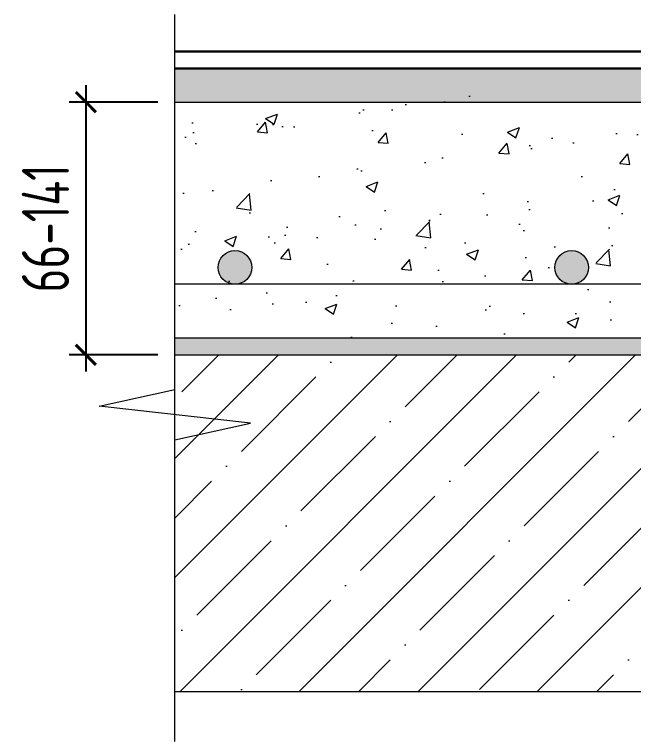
# Model space of a CAD drawing. Header units: millimetres. Extents: x -542032 to 558829, y -28615 to 266565.
# Drawn here: x -522982 to -521144, y 18447 to 20605 of the extents above; entities that cross this region are included whole.
import ezdxf

# ---------------------------------------------------------------- set-up
doc = ezdxf.new("R2010")
doc.units = ezdxf.units.MM
doc.layers.add('АР_Перегородки кирпич штрих', color=7, linetype='Continuous')
doc.layers.add('АР_Плита', color=220, linetype='Continuous')
for name, color, linetype, lineweight in [('АР_Размеры дверей', 15, 'Continuous', 0), ('АР_Тонкие', 250, 'Continuous', 0), ('АР_Штриховка', 252, 'Continuous', 0)]:
    doc.layers.add(name, color=color, linetype=linetype, lineweight=lineweight)
doc.styles.add('ISOCPEUR', font='isocpeur.ttf', dxfattribs={"width": 0.7})
doc.dimstyles.new('R_50', dxfattribs={"dimtxt": 140, "dimasz": 60, "dimexe": 50, "dimexo": 50, "dimgap": 50, "dimtad": 1, "dimdec": 0, "dimrnd": 5, "dimzin": 0, "dimdsep": 46, "dimtxsty": 'ISOCPEUR', "dimblk": 'ARCHTICK', "dimcen": 50, "dimdle": 50, "dimclrd": 256, "dimclre": 256, "dimclrt": 256, "dimadec": 0, "dimazin": 0, "dimtfac": 2, "dimtdec": 0, "dimtofl": 0, "dimtmove": 1, "dimatfit": 3, "dimfxl": 1, "dimtvp": 3, "dimtfill": 1, "dimtolj": 1, "dimtzin": 0, "dimarcsym": 0})

# ---------------------------------------------------------------- blocks, each defined once
blk = doc.blocks.new('*U34')
at = {"color": 8}
blk.add_lwpolyline([(0, -6.506), (0, 2.443), (2.25, 2.943), (-2.25, 3.443), (0, 3.943), (0, 15.068)], dxfattribs=at)
blk = doc.blocks.new('Арматура_D-10')
at = {"layer": 'АР_Перегородки кирпич штрих', "transparency": 33554687}
h = blk.add_hatch(color=256, dxfattribs=at)
h.set_gradient(color2=(0, 0, 0), tint=1, name='SPHERICAL')
h.paths.add_polyline_path([(-59078.57, 235102.41, 1), (-59088.57, 235102.41, 1)])
at = {"layer": 'АР_Тонкие'}
blk.add_circle((-59083.57, 235102.41), 5, dxfattribs=at)
blk = doc.blocks.new('_ArchTick')
at = {"color": 0, "linetype": 'ByBlock', "const_width": 0.15}
blk.add_lwpolyline([(-0.5, -0.5), (0.5, 0.5)], dxfattribs=at)
blk = doc.blocks.new('*D127')
at = {"layer": 'Defpoints', "color": 0, "transparency": 16777216}
for p in [(-522506.5, 20344.8), (-522770.6, 19594.8), (-522506.5, 19594.8)]:
    blk.add_point(p, dxfattribs=at)
at = {"layer": 'АР_Размеры дверей', "lineweight": -2, "transparency": 16777216}
for p, q in [((-522770.6, 20394.8), (-522770.6, 19544.8)), ((-522556.5, 20344.8), (-522820.6, 20344.8)), ((-522556.5, 19594.8), (-522820.6, 19594.8))]:
    blk.add_line(p, q, dxfattribs=at)
at = {"layer": 'АР_Размеры дверей', "lineweight": -2, "transparency": 16777216, "xscale": 60, "yscale": 60, "zscale": 60}
for p, rotation in [((-522770.6, 20344.8), 90), ((-522770.6, 19594.8), 270)]:
    blk.add_blockref('_ArchTick', p, dxfattribs=dict(at, rotation=rotation))
at = {"layer": 'АР_Размеры дверей', "transparency": 16777216, "insert": (-522890.6, 19969.8), "char_height": 140, "width": 708.7, "attachment_point": 5, "rotation": 90, "style": 'ISOCPEUR', "bg_fill": 3, "box_fill_scale": 1.1, "bg_fill_color": 256, "bg_fill_true_color": 13158600, "bg_fill_transparency": 0}
blk.add_mtext('\\A1;66-141', dxfattribs=at)

msp = doc.modelspace()

# ---------------------------------------------------------------- hatches: boundary and pattern name
at = {"layer": 'АР_Перегородки кирпич штрих', "transparency": 33554559}
h = msp.add_hatch(dxfattribs=at)
h.set_pattern_fill('AR-CONC', color=256, scale=0.5, style=0)
h.set_pattern_definition([(50, (76151.72, -1650233.78), (91.0923345, -7.9695428), [9.525, -104.775]), (355, (76151.72, -1650233.78), (-17.6217107, 95.5284226), [7.62, -83.820292]), (100.4514447, (76159.315, -1650234.45), (73.4706235, 87.558876), [8.0950044, -89.0451223]), (46.1842, (76151.72, -1650208.38), (135.5395204, -21.021164), [14.2875, -157.1625]), (96.635558, (76163.02, -1650210.13), (118.702067, 123.713062), [12.142512, -133.567804]), (351.184151, (76151.72, -1650208.38), (118.702067, 123.713062), [11.429984, -125.729866]), (21, (76164.42, -1650214.73), (75.8071956, -51.132599), [9.525, -104.775]), (326, (76164.42, -1650214.73), (30.901014, 92.093983), [7.62, -83.82]), (71.451445, (76170.74, -1650218.99), (106.7082096, 40.9613844), [8.0950044, -89.044969]), (37.5, (76151.724, -1650233.783), (1.5443016, 42.27751944), [0, -82.804, 0, -85.09, 0, -84.1375]), (7.5, (76151.724, -1650233.783), (33.4098313, 50.0902874), [0, -48.514, 0, -80.899, 0, -32.0675]), (327.5, (76123.403, -1650233.783), (67.7952976, -2.864372), [0, -31.75, 0, -99.06, 0, -131.445]), (317.5, (76110.7, -1650233.78), (74.0645907, 12.7132455), [0, -41.275, 0, -65.786, 0, -93.345])])
h.paths.add_polyline_path([(-515681.1, 20344.8), (-515681.1, 20444.8), (-522506.5, 20444.8), (-522506.5, 20344.8)])
at = {"layer": 'АР_Перегородки кирпич штрих', "transparency": 33554687}
msp.add_hatch(color=256, dxfattribs=at).paths.add_polyline_path([(-522506.5, 19644.8), (-522506.5, 19594.8), (-515681.1, 19594.8), (-515681.1, 19644.8)])
at = {"layer": 'АР_Штриховка', "ltscale": 100, "true_color": 0x000000}
h = msp.add_hatch(dxfattribs=at)
h.set_pattern_fill('AR-CONC', color=18, scale=50, style=0)
h.set_pattern_definition([(50, (-5200836.66, 752241.45), (358.630091, -31.376067), [37.5, -412.5]), (355, (-5200836.66, 752241.45), (-69.375667, 376.096067), [30, -330]), (100.4514445, (-5200806.78, 752238.83), (289.254423, 344.719995), [31.870096, -350.571056]), (46.1842, (-5200836.66, 752341.45), (533.620665, -82.75964), [56.25, -618.75]), (96.635635, (-5200792.2, 752334.55), (467.33097, 487.0593), [47.80517, -525.85688]), (351.184164, (-5200836.66, 752341.45), (467.33097, 487.0593), [45, -495]), (21, (-5200786.66, 752316.45), (298.453526, -201.309445), [37.5, -412.5]), (326, (-5200786.66, 752316.45), (121.657666, 362.575023), [30, -330]), (71.451445, (-5200761.8, 752299.67), (420.111188, 161.265576), [31.870095, -350.571056]), (37.5, (-5200836.66, 752241.45), (6.0799277, 166.446927), [0, -326, 0, -335, 0, -331.25]), (7.5, (-5200836.66, 752241.45), (131.534769, 197.205856), [0, -191, 0, -318.5, 0, -126.25]), (327.5, (-5200948.16, 752241.45), (266.911218, -11.277436), [0, -125, 0, -390, 0, -517.5]), (317.5, (-5200998.16, 752241.45), (291.593085, 50.052491), [0, -162.5, 0, -259, 0, -367.5])])
h.paths.add_polyline_path([(-515681.1, 20364.8), (-522506.5, 20364.8), (-522506.5, 19644.8), (-515681.1, 19644.8)])
h = msp.add_hatch(dxfattribs=at)
h.set_pattern_fill('ANSI35', color=18, scale=1000, style=0)
h.set_pattern_definition([(45, (-5200836.66, 752091.45), (-176.776695, 176.776695), []), (45, (-5200659.9, 752091.45), (-176.776695, 176.776695), [312.5, -62.5, 0, -62.5])])
h.paths.add_polyline_path([(-515681.1, 19594.8), (-522506.5, 19594.8), (-522506.5, 18594.8), (-515681.1, 18594.8)])

# ---------------------------------------------------------------- linework, layer by layer
at = {"layer": 'АР_Плита', "color": 18, "lineweight": 5, "ltscale": 100, "true_color": 0x000000}
msp.add_lwpolyline([(-522506.5, 19594.8), (-515681.1, 19594.8), (-515681.1, 18594.8), (-522506.5, 18594.8)], close=True, dxfattribs=at)
at = {"layer": 'АР_Тонкие', "lineweight": 30}
for p, q in [((-522506.5, 20494.8), (-515681.1, 20494.8)), ((-522506.5, 20444.8), (-515681.1, 20444.8))]:
    msp.add_line(p, q, dxfattribs=at)
at = {"layer": 'АР_Тонкие'}
for points in [[(-522506.5, 20344.8), (-515681.1, 20344.8)], [(-515681.1, 19803.9), (-522506.5, 19803.9)], [(-522506.5, 19644.8), (-522506.5, 19644.8), (-515681.1, 19644.8)]]:
    msp.add_lwpolyline(points, dxfattribs=at)

# ---------------------------------------------------------------- block references
for name, p, xscale, yscale, zscale in [('*U34', (-522506.5, 19097.7), 100, 100, 100), ('Арматура_D-10', (68507.8, -2331170.2), 10, 10, 10), ('Арматура_D-10', (69507.8, -2331170.2), 10, 10, 10)]:
    msp.add_blockref(name, p, dxfattribs=dict(at, xscale=xscale, yscale=yscale, zscale=zscale))

# ---------------------------------------------------------------- next in the draw order: dimensions: what is measured, and where the dimension line sits
at = {"layer": 'АР_Размеры дверей'}
dim = msp.add_linear_dim(base=(-522770.6, 19594.8), p1=(-522506.5, 20344.8), p2=(-522506.5, 19594.8), angle=90, text='66-141', dimstyle='R_50', override={"dimpost": '\\X'}, dxfattribs=at)
dim.commit()
dim.dimension.update_dxf_attribs({"geometry": '*D127', "text_midpoint": (-522890.6, 19969.8)})

doc.saveas('drawing.dxf')
